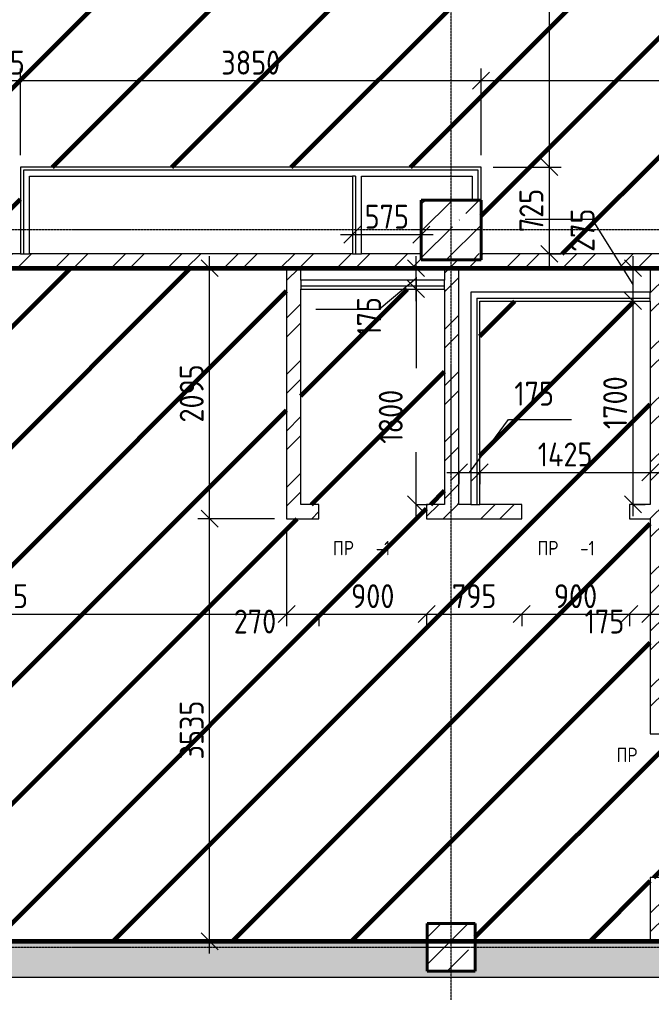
# Model space of a CAD drawing. Header units: millimetres. Extents: x -56773 to 323062, y -262288 to 76460.
# Drawn here: x 18192 to 23475, y -7372 to 765 of the extents above; entities that cross this region are included whole.
import ezdxf

# ---------------------------------------------------------------- set-up
doc = ezdxf.new("R2010")
doc.units = ezdxf.units.MM
doc.linetypes.add('ADSK_Линия сетки', pattern=[25, 20, -2.5, 0, -2.5])
for name, color, linetype, lineweight in [('1.1) Шлифовка потолка', 5, 'Continuous', 60), ('Марки', 7, 'Continuous', 20), ('Несущие колонны', 7, 'Continuous', 18), ('Оси', 7, 'Continuous', 9), ('Размеры', 7, 'Continuous', 9), ('Стены внутренние', 7, 'Continuous', 18), ('Стены штриховка', 7, 'Continuous', 9)]:
    doc.layers.add(name, color=color, linetype=linetype, lineweight=lineweight)
doc.styles.add('GOST Common_3', font='', dxfattribs={"width": 0.9, "height": 200})
doc.styles.add('GOST Common_9', font='', dxfattribs={"width": 0.9, "height": 120})
doc.styles.get('GOST Common_3').set_extended_font_data('GOST Common')
doc.styles.get('GOST Common_9').set_extended_font_data('GOST Common')
doc.dimstyles.new('ADSK_Основной_2_0', dxfattribs={"dimscale": 304.8, "dimtxt": 201.142999, "dimasz": 0.463911, "dimexe": 0.328084, "dimexo": 0.328084, "dimgap": 0.164042, "dimtad": 1, "dimdec": 3, "dimrnd": 0.001, "dimdsep": 46, "dimtxsty": 'GOST Common_3', "dimblk1": 'OBLIQUE', "dimblk2": 'OBLIQUE', "dimsah": 1, "dimcen": 0.09, "dimdle": 0.328084, "dimazin": 2, "dimtfac": 1, "dimtdec": 4, "dimtix": 1, "dimtmove": 0, "dimatfit": 3, "dimfxl": 1, "dimtvp": 1, "dimtolj": 1, "dimtzin": 0, "dimlwd": 20, "dimlwe": 20, "dimarcsym": 2})
doc.dimstyles.new('ADSK_Основной_2_0_1', dxfattribs={"dimscale": 304.8, "dimtxt": 201.142999, "dimasz": 0.463911, "dimexe": 0.328084, "dimexo": 0.328084, "dimgap": 0.164042, "dimtad": 1, "dimdec": 3, "dimrnd": 0.001, "dimdsep": 46, "dimtxsty": 'GOST Common_3', "dimblk1": 'OBLIQUE', "dimblk2": 'OBLIQUE', "dimsah": 1, "dimcen": 0.09, "dimdle": 0.328084, "dimazin": 2, "dimtfac": 1, "dimtdec": 4, "dimtix": 1, "dimtmove": 1, "dimatfit": 3, "dimfxl": 1, "dimtvp": 1, "dimtolj": 1, "dimtzin": 0, "dimlwd": 20, "dimlwe": 20, "dimarcsym": 2})
doc.dimstyles.new('ADSK_Основной_2_0_2', dxfattribs={"dimscale": 304.8, "dimtxt": 201.142999, "dimasz": 0.463911, "dimexe": 0.328084, "dimexo": 0.328084, "dimgap": 0.164042, "dimtad": 1, "dimdec": 3, "dimrnd": 0.001, "dimdsep": 46, "dimtxsty": 'GOST Common_3', "dimblk1": 'OBLIQUE', "dimblk2": 'OBLIQUE', "dimsah": 1, "dimcen": 0.09, "dimdle": 0.328084, "dimazin": 2, "dimtfac": 1, "dimtdec": 4, "dimtix": 1, "dimtmove": 0, "dimatfit": 3, "dimfxl": 1, "dimtvp": 1, "dimtolj": 1, "dimtzin": 0, "dimlwd": 20, "dimlwe": 20, "dimarcsym": 2})
pattern_1 = [(45, (0, 0), (-224.5064, 224.5064), []), (45, (224.5, 0), (-224.5064, 224.5064), [396.875, -79.375, 3.353, -76.022])]
pattern_2 = [(45, (0, 0), (-235.7317, 235.7317), []), (45, (157.15, 0), (-235.7317, 235.7317), [])]

# ---------------------------------------------------------------- blocks, each defined once
blk = doc.blocks.new('ADSK_КолоннаЖБ_Прямоугольная - 400x400 мм-1809659-Кладочный план подвала')
at = {"layer": 'Несущие колонны', "lineweight": 40}
for p, q in [((-200, 200), (200, 200)), ((-200, -200), (-200, 200)), ((200, 200), (200, -200)), ((200, -200), (-200, -200))]:
    blk.add_line(p, q, dxfattribs=at)
blk = doc.blocks.new('ADSK_КолоннаЖБ_Прямоугольная - 500x500 мм-V10-Кладочный план подвала')
at = {"layer": 'Несущие колонны', "lineweight": 9}
h = blk.add_hatch(dxfattribs=at)
h.set_pattern_fill('FP_16', color=256, style=0, pattern_type=2)
h.set_pattern_definition([(315, (995.03, 21800), (224.5064, 224.5064), []), (315, (995.03, 21575.5), (224.5064, 224.5064), [396.875, -79.375, 3.353, -76.022])])
h.paths.add_polyline_path([(-250, -250), (250, -250), (250, 250), (-250, 250)])
at = {"layer": 'Несущие колонны', "lineweight": 40}
for p, q in [((-250, -250), (-250, 250)), ((-250, 250), (250, 250)), ((250, 250), (-250, 250)), ((-250, 250), (-250, -250)), ((250, 250), (250, -250)), ((250, -250), (250, 250)), ((250, -250), (-250, -250)), ((-250, -250), (250, -250))]:
    blk.add_line(p, q, dxfattribs=at)
blk = doc.blocks.new('_Oblique')
at = {"color": 0, "linetype": 'ByBlock', "lineweight": -2}
blk.add_line((-0.5, -0.5), (0.5, 0.5), dxfattribs=at)
blk = doc.blocks.new('DIMBLOCK275-Кладочный план подвала')
at = {"layer": 'Defpoints', "color": 0, "transparency": 16777216}
for p in [(18200, 253.7), (17905, 5), (18200, -470)]:
    blk.add_point(p, dxfattribs=at)
at = {"layer": 'Размеры', "color": 0, "lineweight": 20, "transparency": 16777216}
for p, q in [((17905, 105), (17905, 353.7)), ((18200, -370), (18200, 353.7)), ((17905, 253.7), (17763.6, 253.7)), ((17905, 253.7), (18200, 253.7)), ((18200, 253.7), (18341.4, 253.7))]:
    blk.add_line(p, q, dxfattribs=at)
at = {"layer": 'Размеры', "color": 0, "lineweight": 20, "transparency": 16777216, "xscale": 141.4, "yscale": 141.4, "zscale": 141.4}
blk.add_blockref('_Oblique', (17905, 253.7), dxfattribs=at)
at = {"layer": 'Размеры', "color": 0, "lineweight": 20, "transparency": 16777216, "xscale": 141.4, "yscale": 141.4, "zscale": 141.4, "rotation": 180}
blk.add_blockref('_Oblique', (18200, 253.7), dxfattribs=at)
at = {"layer": 'Размеры', "color": 0, "lineweight": 9, "transparency": 16777216, "insert": (18052.5, 403.7), "char_height": 200, "width": 454.106, "attachment_point": 5, "style": 'GOST Common_3'}
blk.add_mtext('\\A1;295', dxfattribs=at)
blk = doc.blocks.new('DIMBLOCK276-Кладочный план подвала')
at = {"layer": 'Defpoints', "color": 0, "transparency": 16777216}
for p in [(22050, 253.7), (18200, -470), (22050, -470)]:
    blk.add_point(p, dxfattribs=at)
at = {"layer": 'Размеры', "color": 0, "lineweight": 20, "transparency": 16777216}
for p, q in [((18200, -370), (18200, 353.7)), ((22050, -370), (22050, 353.7)), ((18100, 253.7), (22150, 253.7))]:
    blk.add_line(p, q, dxfattribs=at)
at = {"layer": 'Размеры', "color": 0, "lineweight": 20, "transparency": 16777216, "xscale": 141.4, "yscale": 141.4, "zscale": 141.4, "rotation": 180}
blk.add_blockref('_Oblique', (18200, 253.7), dxfattribs=at)
at = {"layer": 'Размеры', "color": 0, "lineweight": 20, "transparency": 16777216, "xscale": 141.4, "yscale": 141.4, "zscale": 141.4}
blk.add_blockref('_Oblique', (22050, 253.7), dxfattribs=at)
at = {"layer": 'Размеры', "color": 0, "lineweight": 9, "transparency": 16777216, "insert": (20125, 403.7), "char_height": 200, "width": 605.475, "attachment_point": 5, "style": 'GOST Common_3'}
blk.add_mtext('\\A1;3850', dxfattribs=at)
blk = doc.blocks.new('DIMBLOCK277-Кладочный план подвала')
at = {"layer": 'Defpoints', "color": 0, "transparency": 16777216}
for p in [(26055, 253.7), (26055, 5), (22050, -470)]:
    blk.add_point(p, dxfattribs=at)
at = {"layer": 'Размеры', "color": 0, "lineweight": 20, "transparency": 16777216}
for p, q in [((22050, -370), (22050, 353.7)), ((26055, 105), (26055, 353.7)), ((21950, 253.7), (26155, 253.7))]:
    blk.add_line(p, q, dxfattribs=at)
at = {"layer": 'Размеры', "color": 0, "lineweight": 20, "transparency": 16777216, "xscale": 141.4, "yscale": 141.4, "zscale": 141.4, "rotation": 180}
blk.add_blockref('_Oblique', (22050, 253.7), dxfattribs=at)
at = {"layer": 'Размеры', "color": 0, "lineweight": 20, "transparency": 16777216, "xscale": 141.4, "yscale": 141.4, "zscale": 141.4}
blk.add_blockref('_Oblique', (26055, 253.7), dxfattribs=at)
at = {"layer": 'Размеры', "color": 0, "lineweight": 9, "transparency": 16777216, "insert": (24052.5, 403.7), "char_height": 200, "width": 625.93, "attachment_point": 5, "style": 'GOST Common_3'}
blk.add_mtext('\\A1;4005', dxfattribs=at)
blk = doc.blocks.new('DIMBLOCK362-Кладочный план подвала')
at = {"layer": 'Defpoints', "color": 0, "transparency": 16777216}
for p in [(20425, -3410), (15600, -4107.9), (20425, -4207.8)]:
    blk.add_point(p, dxfattribs=at)
at = {"layer": 'Размеры', "color": 0, "lineweight": 20, "transparency": 16777216}
for p, q in [((20425, -3510), (20425, -4307.8)), ((15500, -4207.8), (20525, -4207.8)), ((15600, -4207.9), (15600, -4307.8))]:
    blk.add_line(p, q, dxfattribs=at)
at = {"layer": 'Размеры', "color": 0, "lineweight": 20, "transparency": 16777216, "xscale": 141.4, "yscale": 141.4, "zscale": 141.4, "rotation": 180}
blk.add_blockref('_Oblique', (15600, -4207.8), dxfattribs=at)
at = {"layer": 'Размеры', "color": 0, "lineweight": 20, "transparency": 16777216, "xscale": 141.4, "yscale": 141.4, "zscale": 141.4}
blk.add_blockref('_Oblique', (20425, -4207.8), dxfattribs=at)
at = {"layer": 'Размеры', "color": 0, "lineweight": 9, "transparency": 16777216, "insert": (18012.5, -4057.8), "char_height": 200, "width": 625.93, "attachment_point": 5, "style": 'GOST Common_3'}
blk.add_mtext('\\A1;4825', dxfattribs=at)
blk = doc.blocks.new('DIMBLOCK363-Кладочный план подвала')
at = {"layer": 'Defpoints', "color": 0, "transparency": 16777216}
for p in [(20425, -3410), (20695, -4107.9), (20695, -4207.8)]:
    blk.add_point(p, dxfattribs=at)
at = {"layer": 'Размеры', "color": 0, "lineweight": 20, "transparency": 16777216}
for p, q in [((20425, -3510), (20425, -4307.8)), ((20325, -4207.8), (20795, -4207.8)), ((20695, -4207.9), (20695, -4307.8))]:
    blk.add_line(p, q, dxfattribs=at)
at = {"layer": 'Размеры', "color": 0, "lineweight": 20, "transparency": 16777216, "xscale": 141.4, "yscale": 141.4, "zscale": 141.4, "rotation": 180}
blk.add_blockref('_Oblique', (20425, -4207.8), dxfattribs=at)
at = {"layer": 'Размеры', "color": 0, "lineweight": 20, "transparency": 16777216, "xscale": 141.4, "yscale": 141.4, "zscale": 141.4}
blk.add_blockref('_Oblique', (20695, -4207.8), dxfattribs=at)
at = {"layer": 'Размеры', "color": 0, "lineweight": 9, "transparency": 16777216, "insert": (19983, -4170.1), "char_height": 200, "width": 454.106, "attachment_point": 1, "line_spacing_factor": 1.022761, "style": 'GOST Common_3'}
blk.add_mtext('\\A1;270', dxfattribs=at)
blk = doc.blocks.new('DIMBLOCK364-Кладочный план подвала')
at = {"layer": 'Defpoints', "color": 0, "transparency": 16777216}
for p in [(20695, -4107.9), (21595, -4107.9), (21595, -4207.8)]:
    blk.add_point(p, dxfattribs=at)
at = {"layer": 'Размеры', "color": 0, "lineweight": 20, "transparency": 16777216}
for p, q in [((20595, -4207.8), (21695, -4207.8)), ((20695, -4207.9), (20695, -4307.8)), ((21595, -4207.9), (21595, -4307.8))]:
    blk.add_line(p, q, dxfattribs=at)
at = {"layer": 'Размеры', "color": 0, "lineweight": 20, "transparency": 16777216, "xscale": 141.4, "yscale": 141.4, "zscale": 141.4, "rotation": 180}
blk.add_blockref('_Oblique', (20695, -4207.8), dxfattribs=at)
at = {"layer": 'Размеры', "color": 0, "lineweight": 20, "transparency": 16777216, "xscale": 141.4, "yscale": 141.4, "zscale": 141.4}
blk.add_blockref('_Oblique', (21595, -4207.8), dxfattribs=at)
at = {"layer": 'Размеры', "color": 0, "lineweight": 9, "transparency": 16777216, "insert": (21145, -4057.8), "char_height": 200, "width": 454.106, "attachment_point": 5, "style": 'GOST Common_3'}
blk.add_mtext('\\A1;900', dxfattribs=at)
blk = doc.blocks.new('DIMBLOCK365-Кладочный план подвала')
at = {"layer": 'Defpoints', "color": 0, "transparency": 16777216}
for p in [(21595, -4107.9), (22390, -4107.9), (22390, -4207.8)]:
    blk.add_point(p, dxfattribs=at)
at = {"layer": 'Размеры', "color": 0, "lineweight": 20, "transparency": 16777216}
for p, q in [((21495, -4207.8), (22490, -4207.8)), ((21595, -4207.9), (21595, -4307.8)), ((22390, -4207.9), (22390, -4307.8))]:
    blk.add_line(p, q, dxfattribs=at)
at = {"layer": 'Размеры', "color": 0, "lineweight": 20, "transparency": 16777216, "xscale": 141.4, "yscale": 141.4, "zscale": 141.4, "rotation": 180}
blk.add_blockref('_Oblique', (21595, -4207.8), dxfattribs=at)
at = {"layer": 'Размеры', "color": 0, "lineweight": 20, "transparency": 16777216, "xscale": 141.4, "yscale": 141.4, "zscale": 141.4}
blk.add_blockref('_Oblique', (22390, -4207.8), dxfattribs=at)
at = {"layer": 'Размеры', "color": 0, "lineweight": 9, "transparency": 16777216, "insert": (21992.5, -4057.8), "char_height": 200, "width": 454.106, "attachment_point": 5, "style": 'GOST Common_3'}
blk.add_mtext('\\A1;795', dxfattribs=at)
blk = doc.blocks.new('DIMBLOCK366-Кладочный план подвала')
at = {"layer": 'Defpoints', "color": 0, "transparency": 16777216}
for p in [(22390, -4107.9), (23290, -4107.9), (23290, -4207.8)]:
    blk.add_point(p, dxfattribs=at)
at = {"layer": 'Размеры', "color": 0, "lineweight": 20, "transparency": 16777216}
for p, q in [((22290, -4207.8), (23390, -4207.8)), ((22390, -4207.9), (22390, -4307.8)), ((23290, -4207.9), (23290, -4307.8))]:
    blk.add_line(p, q, dxfattribs=at)
at = {"layer": 'Размеры', "color": 0, "lineweight": 20, "transparency": 16777216, "xscale": 141.4, "yscale": 141.4, "zscale": 141.4, "rotation": 180}
blk.add_blockref('_Oblique', (22390, -4207.8), dxfattribs=at)
at = {"layer": 'Размеры', "color": 0, "lineweight": 20, "transparency": 16777216, "xscale": 141.4, "yscale": 141.4, "zscale": 141.4}
blk.add_blockref('_Oblique', (23290, -4207.8), dxfattribs=at)
at = {"layer": 'Размеры', "color": 0, "lineweight": 9, "transparency": 16777216, "insert": (22840, -4057.8), "char_height": 200, "width": 454.106, "attachment_point": 5, "style": 'GOST Common_3'}
blk.add_mtext('\\A1;900', dxfattribs=at)
blk = doc.blocks.new('DIMBLOCK367-Кладочный план подвала')
at = {"layer": 'Defpoints', "color": 0, "transparency": 16777216}
for p in [(23290, -4107.9), (23465, -4107.9), (23465, -4207.8)]:
    blk.add_point(p, dxfattribs=at)
at = {"layer": 'Размеры', "color": 0, "lineweight": 20, "transparency": 16777216}
for p, q in [((23190, -4207.8), (23565, -4207.8)), ((23290, -4207.9), (23290, -4307.8)), ((23465, -4207.9), (23465, -4307.8))]:
    blk.add_line(p, q, dxfattribs=at)
at = {"layer": 'Размеры', "color": 0, "lineweight": 20, "transparency": 16777216, "xscale": 141.4, "yscale": 141.4, "zscale": 141.4, "rotation": 180}
blk.add_blockref('_Oblique', (23290, -4207.8), dxfattribs=at)
at = {"layer": 'Размеры', "color": 0, "lineweight": 20, "transparency": 16777216, "xscale": 141.4, "yscale": 141.4, "zscale": 141.4}
blk.add_blockref('_Oblique', (23465, -4207.8), dxfattribs=at)
at = {"layer": 'Размеры', "color": 0, "lineweight": 9, "transparency": 16777216, "insert": (22916.3, -4170.1), "char_height": 200, "width": 409.104, "attachment_point": 1, "line_spacing_factor": 1.022761, "style": 'GOST Common_3'}
blk.add_mtext('\\A1;175', dxfattribs=at)
blk = doc.blocks.new('DIMBLOCK368-Кладочный план подвала')
at = {"layer": 'Defpoints', "color": 0, "transparency": 16777216}
for p in [(21406.7, -1490), (21506.7, -1490), (21406.7, -3290)]:
    blk.add_point(p, dxfattribs=at)
at = {"layer": 'Размеры', "color": 0, "lineweight": 20, "transparency": 16777216}
for p, q in [((21506.7, -1390), (21506.7, -2152.6)), ((21506.7, -1490), (21606.7, -1490)), ((21506.7, -3390), (21506.7, -2852.6)), ((21506.7, -3290), (21606.7, -3290))]:
    blk.add_line(p, q, dxfattribs=at)
at = {"layer": 'Размеры', "color": 0, "lineweight": 20, "transparency": 16777216, "xscale": 141.4, "yscale": 141.4, "zscale": 141.4}
for p, rotation in [((21506.7, -1490), 90), ((21506.7, -3290), 270)]:
    blk.add_blockref('_Oblique', p, dxfattribs=dict(at, rotation=rotation))
at = {"layer": 'Размеры', "color": 0, "lineweight": 9, "transparency": 16777216, "insert": (21195.3, -2782.8), "char_height": 200, "width": 560.473, "attachment_point": 1, "rotation": 90, "line_spacing_factor": 1.022761, "style": 'GOST Common_3'}
blk.add_mtext('\\A1;1800', dxfattribs=at)
blk = doc.blocks.new('DIMBLOCK369-Кладочный план подвала')
at = {"layer": 'Defpoints', "color": 0, "transparency": 16777216}
for p in [(21406.7, -1315), (21506.7, -1315), (21406.7, -1490)]:
    blk.add_point(p, dxfattribs=at)
at = {"layer": 'Размеры', "color": 0, "lineweight": 20, "transparency": 16777216}
for p, q in [((21506.7, -1590), (21506.7, -1215)), ((21506.7, -1315), (21606.7, -1315)), ((21506.7, -1402.5), (21197.5, -1661.7)), ((21506.7, -1490), (21606.7, -1490)), ((21197.5, -1661.7), (20668.9, -1661.7))]:
    blk.add_line(p, q, dxfattribs=at)
at = {"layer": 'Размеры', "color": 0, "lineweight": 20, "transparency": 16777216, "xscale": 141.4, "yscale": 141.4, "zscale": 141.4}
for p, rotation in [((21506.7, -1315), 90), ((21506.7, -1490), 270)]:
    blk.add_blockref('_Oblique', p, dxfattribs=dict(at, rotation=rotation))
at = {"layer": 'Размеры', "color": 0, "lineweight": 9, "transparency": 16777216, "insert": (21014.2, -1887.5), "char_height": 200, "width": 409.104, "attachment_point": 1, "rotation": 90, "line_spacing_factor": 1.022761, "style": 'GOST Common_3'}
blk.add_mtext('\\A1;175', dxfattribs=at)
blk = doc.blocks.new('DIMBLOCK370-Кладочный план подвала')
at = {"layer": 'Defpoints', "color": 0, "transparency": 16777216}
for p in [(23220.9, -1590), (23320.9, -1590), (23220.9, -3290)]:
    blk.add_point(p, dxfattribs=at)
at = {"layer": 'Размеры', "color": 0, "lineweight": 20, "transparency": 16777216}
for p, q in [((23320.9, -3390), (23320.9, -1490)), ((23320.9, -1590), (23420.9, -1590)), ((23320.9, -3290), (23420.9, -3290))]:
    blk.add_line(p, q, dxfattribs=at)
at = {"layer": 'Размеры', "color": 0, "lineweight": 20, "transparency": 16777216, "xscale": 141.4, "yscale": 141.4, "zscale": 141.4}
for p, rotation in [((23320.9, -1590), 90), ((23320.9, -3290), 270)]:
    blk.add_blockref('_Oblique', p, dxfattribs=dict(at, rotation=rotation))
at = {"layer": 'Размеры', "color": 0, "lineweight": 9, "transparency": 16777216, "insert": (23170.9, -2440), "char_height": 200, "width": 560.473, "attachment_point": 5, "rotation": 90, "style": 'GOST Common_3'}
blk.add_mtext('\\A1;1700', dxfattribs=at)
blk = doc.blocks.new('DIMBLOCK371-Кладочный план подвала')
at = {"layer": 'Defpoints', "color": 0, "transparency": 16777216}
for p in [(23220.9, -1315), (23320.9, -1315), (23220.9, -1590)]:
    blk.add_point(p, dxfattribs=at)
at = {"layer": 'Размеры', "color": 0, "lineweight": 20, "transparency": 16777216}
for p, q in [((22981.9, -908.5), (22419, -908.5)), ((23320.9, -1452.5), (22981.9, -908.5)), ((23320.9, -1690), (23320.9, -1215)), ((23320.9, -1315), (23420.9, -1315)), ((23320.9, -1590), (23420.9, -1590))]:
    blk.add_line(p, q, dxfattribs=at)
at = {"layer": 'Размеры', "color": 0, "lineweight": 20, "transparency": 16777216, "xscale": 141.4, "yscale": 141.4, "zscale": 141.4}
for p, rotation in [((23320.9, -1315), 90), ((23320.9, -1590), 270)]:
    blk.add_blockref('_Oblique', p, dxfattribs=dict(at, rotation=rotation))
at = {"layer": 'Размеры', "color": 0, "lineweight": 9, "transparency": 16777216, "insert": (22798.6, -1179.2), "char_height": 200, "width": 454.106, "attachment_point": 1, "rotation": 90, "line_spacing_factor": 1.022761, "style": 'GOST Common_3'}
blk.add_mtext('\\A1;275', dxfattribs=at)
blk = doc.blocks.new('DIMBLOCK372-Кладочный план подвала')
at = {"layer": 'Defpoints', "color": 0, "transparency": 16777216}
for p in [(21865, -2922.6), (22040, -2922.6), (22040, -3022.6)]:
    blk.add_point(p, dxfattribs=at)
at = {"layer": 'Размеры', "color": 0, "lineweight": 20, "transparency": 16777216}
for p, q in [((21952.5, -3022.6), (22278.5, -2581.3)), ((22278.5, -2581.3), (22807.1, -2581.3)), ((21765, -3022.6), (22140, -3022.6)), ((21865, -3022.6), (21865, -3122.6)), ((22040, -3022.6), (22040, -3122.6))]:
    blk.add_line(p, q, dxfattribs=at)
at = {"layer": 'Размеры', "color": 0, "lineweight": 20, "transparency": 16777216, "xscale": 141.4, "yscale": 141.4, "zscale": 141.4, "rotation": 180}
blk.add_blockref('_Oblique', (21865, -3022.6), dxfattribs=at)
at = {"layer": 'Размеры', "color": 0, "lineweight": 20, "transparency": 16777216, "xscale": 141.4, "yscale": 141.4, "zscale": 141.4}
blk.add_blockref('_Oblique', (22040, -3022.6), dxfattribs=at)
at = {"layer": 'Размеры', "color": 0, "lineweight": 9, "transparency": 16777216, "insert": (22328.5, -2264.7), "char_height": 200, "width": 409.104, "attachment_point": 1, "line_spacing_factor": 1.022761, "style": 'GOST Common_3'}
blk.add_mtext('\\A1;175', dxfattribs=at)
blk = doc.blocks.new('DIMBLOCK373-Кладочный план подвала')
at = {"layer": 'Defpoints', "color": 0, "transparency": 16777216}
for p in [(22040, -2922.6), (23465, -2922.6), (23465, -3022.6)]:
    blk.add_point(p, dxfattribs=at)
at = {"layer": 'Размеры', "color": 0, "lineweight": 20, "transparency": 16777216}
for p, q in [((21940, -3022.6), (23565, -3022.6)), ((22040, -3022.6), (22040, -3122.6)), ((23465, -3022.6), (23465, -3122.6))]:
    blk.add_line(p, q, dxfattribs=at)
at = {"layer": 'Размеры', "color": 0, "lineweight": 20, "transparency": 16777216, "xscale": 141.4, "yscale": 141.4, "zscale": 141.4, "rotation": 180}
blk.add_blockref('_Oblique', (22040, -3022.6), dxfattribs=at)
at = {"layer": 'Размеры', "color": 0, "lineweight": 20, "transparency": 16777216, "xscale": 141.4, "yscale": 141.4, "zscale": 141.4}
blk.add_blockref('_Oblique', (23465, -3022.6), dxfattribs=at)
at = {"layer": 'Размеры', "color": 0, "lineweight": 9, "transparency": 16777216, "insert": (22752.5, -2872.6), "char_height": 200, "width": 580.928, "attachment_point": 5, "style": 'GOST Common_3'}
blk.add_mtext('\\A1;1425', dxfattribs=at)
blk = doc.blocks.new('DIMBLOCK374-Кладочный план подвала')
at = {"layer": 'Defpoints', "color": 0, "transparency": 16777216}
for p in [(19781.5, -3410), (20425, -3410), (19681.5, -6945)]:
    blk.add_point(p, dxfattribs=at)
at = {"layer": 'Размеры', "color": 0, "lineweight": 20, "transparency": 16777216}
for p, q in [((19781.5, -7045), (19781.5, -3310)), ((20325, -3410), (19681.5, -3410)), ((19781.5, -6945), (19881.5, -6945))]:
    blk.add_line(p, q, dxfattribs=at)
at = {"layer": 'Размеры', "color": 0, "lineweight": 20, "transparency": 16777216, "xscale": 141.4, "yscale": 141.4, "zscale": 141.4}
for p, rotation in [((19781.5, -3410), 90), ((19781.5, -6945), 270)]:
    blk.add_blockref('_Oblique', p, dxfattribs=dict(at, rotation=rotation))
at = {"layer": 'Размеры', "color": 0, "lineweight": 9, "transparency": 16777216, "insert": (19631.5, -5177.5), "char_height": 200, "width": 605.475, "attachment_point": 5, "rotation": 90, "style": 'GOST Common_3'}
blk.add_mtext('\\A1;3535', dxfattribs=at)
blk = doc.blocks.new('DIMBLOCK375-Кладочный план подвала')
at = {"layer": 'Defpoints', "color": 0, "transparency": 16777216}
for p in [(19681.5, -1315), (19781.5, -1315), (20425, -3410)]:
    blk.add_point(p, dxfattribs=at)
at = {"layer": 'Размеры', "color": 0, "lineweight": 20, "transparency": 16777216}
for p, q in [((19781.5, -3510), (19781.5, -1215)), ((19781.5, -1315), (19881.5, -1315)), ((20325, -3410), (19681.5, -3410))]:
    blk.add_line(p, q, dxfattribs=at)
at = {"layer": 'Размеры', "color": 0, "lineweight": 20, "transparency": 16777216, "xscale": 141.4, "yscale": 141.4, "zscale": 141.4}
for p, rotation in [((19781.5, -1315), 90), ((19781.5, -3410), 270)]:
    blk.add_blockref('_Oblique', p, dxfattribs=dict(at, rotation=rotation))
at = {"layer": 'Размеры', "color": 0, "lineweight": 9, "transparency": 16777216, "insert": (19631.5, -2362.5), "char_height": 200, "width": 605.475, "attachment_point": 5, "rotation": 90, "style": 'GOST Common_3'}
blk.add_mtext('\\A1;2095', dxfattribs=at)
blk = doc.blocks.new('DIMBLOCK376-Кладочный план подвала')
at = {"layer": 'Defpoints', "color": 0, "transparency": 16777216}
for p in [(20975, -934.7), (21550, -934.7), (21550, -1034.7)]:
    blk.add_point(p, dxfattribs=at)
at = {"layer": 'Размеры', "color": 0, "lineweight": 20, "transparency": 16777216}
for p, q in [((20875, -1034.7), (21650, -1034.7)), ((20975, -1034.7), (20975, -1134.7)), ((21550, -1034.7), (21550, -1134.7))]:
    blk.add_line(p, q, dxfattribs=at)
at = {"layer": 'Размеры', "color": 0, "lineweight": 20, "transparency": 16777216, "xscale": 141.4, "yscale": 141.4, "zscale": 141.4, "rotation": 180}
blk.add_blockref('_Oblique', (20975, -1034.7), dxfattribs=at)
at = {"layer": 'Размеры', "color": 0, "lineweight": 20, "transparency": 16777216, "xscale": 141.4, "yscale": 141.4, "zscale": 141.4}
blk.add_blockref('_Oblique', (21550, -1034.7), dxfattribs=at)
at = {"layer": 'Размеры', "color": 0, "lineweight": 9, "transparency": 16777216, "insert": (21262.5, -884.7), "char_height": 200, "width": 454.106, "attachment_point": 5, "style": 'GOST Common_3'}
blk.add_mtext('\\A1;575', dxfattribs=at)
blk = doc.blocks.new('DIMBLOCK516-Кладочный план подвала')
at = {"layer": 'Defpoints', "color": 0, "transparency": 16777216}
for p in [(22050, -470), (22620.9, -470), (22520.9, -1195)]:
    blk.add_point(p, dxfattribs=at)
at = {"layer": 'Размеры', "color": 0, "lineweight": 20, "transparency": 16777216}
for p, q in [((22620.9, -1295), (22620.9, -370)), ((22150, -470), (22720.9, -470)), ((22620.9, -1195), (22720.9, -1195))]:
    blk.add_line(p, q, dxfattribs=at)
at = {"layer": 'Размеры', "color": 0, "lineweight": 20, "transparency": 16777216, "xscale": 141.4, "yscale": 141.4, "zscale": 141.4}
for p, rotation in [((22620.9, -470), 90), ((22620.9, -1195), 270)]:
    blk.add_blockref('_Oblique', p, dxfattribs=dict(at, rotation=rotation))
at = {"layer": 'Размеры', "color": 0, "lineweight": 9, "transparency": 16777216, "insert": (22470.9, -832.5), "char_height": 200, "width": 454.106, "attachment_point": 5, "rotation": 90, "style": 'GOST Common_3'}
blk.add_mtext('\\A1;725', dxfattribs=at)
blk = doc.blocks.new('DIMBLOCK517-Кладочный план подвала')
at = {"layer": 'Defpoints', "color": 0, "transparency": 16777216}
for p in [(22050, 3155), (22620.9, 3155), (22050, -470)]:
    blk.add_point(p, dxfattribs=at)
at = {"layer": 'Размеры', "color": 0, "lineweight": 20, "transparency": 16777216}
for p, q in [((22620.9, -570), (22620.9, 3255)), ((22150, 3155), (22720.9, 3155)), ((22150, -470), (22720.9, -470))]:
    blk.add_line(p, q, dxfattribs=at)
at = {"layer": 'Размеры', "color": 0, "lineweight": 20, "transparency": 16777216, "xscale": 141.4, "yscale": 141.4, "zscale": 141.4}
for p, rotation in [((22620.9, 3155), 90), ((22620.9, -470), 270)]:
    blk.add_blockref('_Oblique', p, dxfattribs=dict(at, rotation=rotation))
at = {"layer": 'Размеры', "color": 0, "lineweight": 9, "transparency": 16777216, "insert": (22470.9, 1342.5), "char_height": 200, "width": 605.475, "attachment_point": 5, "rotation": 90, "style": 'GOST Common_3'}
blk.add_mtext('\\A1;3625', dxfattribs=at)

msp = doc.modelspace()

# ---------------------------------------------------------------- hatches: boundary and pattern name
at = {"layer": '1.1) Шлифовка потолка', "transparency": 33554687}
h = msp.add_hatch(dxfattribs=at)
h.set_pattern_fill('ANSI31', color=256, scale=222)
h.paths.add_polyline_path([(20425, -1315.031), (15600, -1315.031), (15600, -6795.031), (16000, -6795.031), (16000, -6945.031), (21600, -6945.031), (21600, -6795.031), (22000, -6795.031), (22000, -6945.031), (23465, -6945.031), (23465, -6410.031), (23585, -6410.031), (23585, -6945.031), (27600, -6945.031), (27600, -6795.031), (27880, -6795.031), (27880, -1315.031), (25680, -1315.031), (25680, -1755.031), (25560, -1755.031), (25560, -1315.031), (23860, -1315.031), (23860, -2790.031), (25560, -2790.031), (25560, -2655.031), (25680, -2655.031), (25680, -3235.031), (25560, -3235.031), (25560, -3085.031), (23760, -3085.031), (23760, -4285.031), (25560, -4285.031), (25560, -4135.031), (25680, -4135.031), (25680, -4405.031), (23585, -4405.031), (23585, -5210.031), (23465, -5210.031), (23465, -3410.031), (23290, -3410.031), (23290, -3290.031), (23465, -3290.031), (23465, -1590.031), (22040, -1590.031), (22040, -3290.031), (22390, -3290.031), (22390, -3410.031), (21595, -3410.031), (21595, -3290.031), (21745, -3290.031), (21745, -1490.031), (20545, -1490.031), (20545, -3290.031), (20695, -3290.031), (20695, -3410.031), (20425, -3410.031)])
h.paths.add_polyline_path([(45600, 11004.969), (42200, 11004.969), (42200, 2804.969), (43475, 2804.969), (43475, 2724.969), (44525, 2724.969), (44525, 2804.969), (45600, 2804.969)])
h = msp.add_hatch(dxfattribs=at)
h.set_pattern_fill('ANSI31', color=256, scale=222)
h.paths.add_polyline_path([(42120, 1729.969), (42000, 1729.969), (42000, 2604.969), (42000, 3604.969), (41100, 3604.969), (41100, 3724.969), (40200, 3724.969), (40200, 3604.969), (40050, 3604.969), (40050, 3154.969), (40050, 2879.969), (39275, 2879.969), (39275, 3604.969), (39085, 3604.969), (39085, 3724.969), (37885, 3724.969), (37885, 3604.969), (34400, 3604.969), (34400, 2879.969), (30675, 2879.969), (30675, 3604.969), (30495, 3604.969), (30495, 3724.969), (29295, 3724.969), (29295, 3604.969), (28325, 3604.969), (28325, 3154.969), (28050, 3154.969), (27550, 3154.969), (27550, 3604.969), (25015, 3604.969), (25015, 3724.969), (23815, 3724.969), (23815, 3604.969), (22050, 3604.969), (22050, 3154.969), (21550, 3154.969), (21275, 3154.969), (21275, 3604.969), (21040, 3604.969), (21040, 3724.969), (19990, 3724.969), (19990, 3604.969), (18420, 3604.969), (18420, 3724.969), (17370, 3724.969), (17370, 3604.969), (16325, 3604.969), (16325, 3154.969), (16050, 3154.969), (15550, 3154.969), (15550, 3604.969), (15050, 3604.969), (15050, 3154.969), (14550, 3154.969), (14550, 3604.969), (14460, 3604.969), (14460, 3724.969), (13410, 3724.969), (13410, 3604.969), (13375, 3604.969), (13375, 2929.969), (12600, 2929.969), (12600, 2604.969), (12150, 2604.969), (10600, 2604.969), (8800, 2604.969), (6005, 2604.969), (6005, 2829.969), (4205, 2829.969), (1410, 2829.969), (1410, 2064.969), (1410, 14.969), (1410, -425.031), (3100, -425.031), (3100, -545.031), (3000, -545.031), (3000, -745.031), (3050, -745.031), (3050, -1245.031), (3050, -1315.031), (4250, -1315.031), (4250, -545.031), (4150, -545.031), (4150, -425.031), (4520, -425.031), (4520, -545.031), (4370, -545.031), (4370, -1315.031), (6200, -1315.031), (6200, -545.031), (5570, -545.031), (5570, -425.031), (6975, -425.031), (6975, -545.031), (6775, -545.031), (6775, -820.031), (6400, -820.031), (6400, -1315.031), (8600, -1315.031), (8600, -1245.031), (8550, -1245.031), (8550, -745.031), (8600, -745.031), (8600, -545.031), (8025, -545.031), (8025, -425.031), (11245, -425.031), (11245, -1195.031), (12480, -1195.031), (12480, -1315.031), (14030, -1315.031), (14030, -1195.031), (14550, -1195.031), (14550, -745.031), (15050, -745.031), (15050, -1195.031), (15550, -1195.031), (15550, -745.031), (16050, -745.031), (16325, -745.031), (16325, -1195.031), (16705, -1195.031), (16705, -1315.031), (17905, -1315.031), (17905, -1195.031), (18200, -1195.031), (18200, -470.031), (22050, -470.031), (22050, -745.031), (22050, -1195.031), (26055, -1195.031), (26055, -1315.031), (27255, -1315.031), (27255, -1195.031), (27550, -1195.031), (27550, -745.031), (27550, -470.031), (30645, -470.031), (30645, -1195.031), (31830, -1195.031), (31830, -1315.031), (32880, -1315.031), (32880, -1195.031), (33275, -1195.031), (33275, -745.031), (33550, -745.031), (34050, -745.031), (34050, -1195.031), (36675, -1195.031), (36675, -1315.031), (37725, -1315.031), (37725, -1195.031), (39275, -1195.031), (39275, -745.031), (39550, -745.031), (40050, -745.031), (40050, -1195.031), (40255, -1195.031), (40255, -1315.031), (41455, -1315.031), (41455, -1195.031), (42000, -1195.031), (42000, -320.031), (42120, -320.031)])
at = {"layer": 'Несущие колонны', "lineweight": 9}
h = msp.add_hatch(dxfattribs=at)
h.set_pattern_fill('FP_3', color=256, style=0, pattern_type=2)
h.set_pattern_definition(pattern_1)
h.paths.add_polyline_path([(22000, -7195.031), (22000, -6795.031), (21600, -6795.031), (21600, -7195.031)])
at = {"layer": 'Стены внутренние', "lineweight": 9}
h = msp.add_hatch(dxfattribs=at)
h.set_pattern_fill('FP_2', color=256, style=0, pattern_type=2)
h.set_pattern_definition(pattern_2)
h.paths.add_polyline_path([(27880, -1315.031), (27880, -1245.031), (27550, -1245.031), (27550, -1195.031), (27255, -1195.031), (27255, -1315.031), (27550, -1315.031)])
h.paths.add_polyline_path([(26055, -1315.031), (26055, -1195.031), (22050, -1195.031), (22050, -1245.031), (21550, -1245.031), (21550, -1195.031), (17905, -1195.031), (17905, -1315.031), (25680, -1315.031)])
h.paths.add_polyline_path([(16705, -1315.031), (16705, -1195.031), (16050, -1195.031), (16050, -1245.031), (15550, -1245.031), (15550, -1195.031), (15050, -1195.031), (15050, -1245.031), (14550, -1245.031), (14550, -1195.031), (14030, -1195.031), (14030, -1315.031), (15600, -1315.031)])
h.paths.add_polyline_path([(12480, -1315.031), (12480, -1195.031), (9050, -1195.031), (9050, -1245.031), (8800, -1245.031), (8800, -1315.031), (9298.7103, -1315.031)])
h = msp.add_hatch(dxfattribs=at)
h.set_pattern_fill('FP_2', color=256, style=0, pattern_type=2)
h.set_pattern_definition(pattern_2)
h.paths.add_polyline_path([(20425, -3410.031), (20545, -3410.031), (20545, -1315.031), (20425, -1315.031), (20425, -1348.6099)])
h = msp.add_hatch(dxfattribs=at)
h.set_pattern_fill('FP_2', color=256, style=0, pattern_type=2)
h.set_pattern_definition(pattern_2)
h.paths.add_polyline_path([(21865, -3290.031), (21865, -1315.031), (21745, -1315.031), (21745, -3290.031)])
h = msp.add_hatch(dxfattribs=at)
h.set_pattern_fill('FP_2', color=256, style=0, pattern_type=2)
h.set_pattern_definition(pattern_2)
h.paths.add_polyline_path([(23585, -6945.031), (23585, -6410.031), (23465, -6410.031), (23465, -6945.031)])
h.paths.add_polyline_path([(23465, -5210.031), (23585, -5210.031), (23585, -1315.031), (23465, -1315.031), (23465, -3729.2173)])
h = msp.add_hatch(dxfattribs=at)
h.set_pattern_fill('FP_2', color=256, style=0, pattern_type=2)
h.set_pattern_definition(pattern_2)
h.paths.add_polyline_path([(23465, -3410.031), (23465, -3290.031), (23290, -3290.031), (23290, -3410.031)])
h.paths.add_polyline_path([(21595, -3410.031), (22390, -3410.031), (22390, -3290.031), (21595, -3290.031)])
h.paths.add_polyline_path([(20695, -3410.031), (20695, -3290.031), (20545, -3290.031), (20545, -3410.031)])
h = msp.add_hatch(dxfattribs=at)
h.set_pattern_fill('FP_3', color=256, style=0, pattern_type=2)
h.set_pattern_definition(pattern_1)
h.paths.add_polyline_path([(61550, -7245.031), (61550, -6945.031), (49800, -6945.031), (49800, -7195.031), (49400, -7195.031), (49400, -6945.031), (34000, -6945.031), (34000, -7195.031), (33600, -7195.031), (33600, -6945.031), (28000, -6945.031), (28000, -7195.031), (27600, -7195.031), (27600, -6945.031), (22000, -6945.031), (22000, -7195.031), (21600, -7195.031), (21600, -6945.031), (9000, -6945.031), (9000, -7195.031), (8600, -7195.031), (8600, -6945.031), (3000, -6945.031), (3000, -7195.031), (2600, -7195.031), (2600, -6945.031), (-13400, -6945.031), (-13400, -7195.031), (-13800, -7195.031), (-13800, -6945.031), (-19400, -6945.031), (-19400, -7195.031), (-19550, -7195.031), (-19550, -7245.031), (52785.5782, -7245.031)])

# ---------------------------------------------------------------- linework, layer by layer
at = {"layer": '1.1) Шлифовка потолка'}
msp.add_lwpolyline([(61550, -6945.031), (-19550, -6945.031), (-19550, -1315.031), (61550, -1315.031)], close=True, dxfattribs=at)
at = {"layer": 'Несущие колонны', "lineweight": 9}
for p, q in [((22000, -6795.031), (21600, -6795.031)), ((21600, -6795.031), (21600, -6945.031)), ((22000, -6945.031), (22000, -6795.031))]:
    msp.add_line(p, q, dxfattribs=at)
at = {"layer": 'Оси', "linetype": 'ADSK_Линия сетки', "lineweight": 5}
for p, q in [((21800, -10973.8823), (21800, 10027.4451)), ((62221.372, -995.031), (-25240.0967, -995.031)), ((62221.372, -6995.031), (-25240.0967, -6995.031))]:
    msp.add_line(p, q, dxfattribs=at)
at = {"layer": 'Стены внутренние', "lineweight": 5}
for p, q in [((18200, -470.031), (18200, -1195.031)), ((22050, -470.031), (18200, -470.031)), ((22050, -745.031), (22050, -470.031)), ((18275, -1195.031), (18275, -545.031)), ((18275, -545.031), (20975, -545.031)), ((20975, -545.031), (20975, -1195.031)), ((21050, -545.031), (21975, -545.031)), ((21050, -1195.031), (21050, -545.031)), ((21975, -545.031), (21975, -745.031)), ((18200, -1195.031), (17905, -1195.031)), ((20975, -1195.031), (18275, -1195.031)), ((21550, -1195.031), (21050, -1195.031)), ((26055, -1195.031), (22050, -1195.031)), ((17905, -1315.031), (20425, -1315.031)), ((20425, -1315.031), (20425, -3410.031)), ((20545, -1315.031), (21745, -1315.031)), ((20545, -1415.031), (20545, -1315.031)), ((21745, -1315.031), (21745, -1415.031)), ((21865, -1315.031), (23465, -1315.031)), ((21865, -3290.031), (21865, -1315.031)), ((23465, -1315.031), (23465, -1515.031)), ((21745, -1415.031), (20545, -1415.031)), ((20545, -3290.031), (20545, -1490.031)), ((20545, -1490.031), (21745, -1490.031)), ((21745, -1490.031), (21745, -3290.031)), ((23465, -1515.031), (21965, -1515.031)), ((21965, -1515.031), (21965, -3290.031)), ((22040, -1590.031), (23465, -1590.031)), ((22040, -3290.031), (22040, -1590.031)), ((23465, -1590.031), (23465, -3290.031)), ((20695, -3290.031), (20545, -3290.031)), ((20695, -3410.031), (20695, -3290.031)), ((21745, -3290.031), (21595, -3290.031)), ((21595, -3290.031), (21595, -3410.031)), ((21965, -3290.031), (21865, -3290.031)), ((22390, -3290.031), (22040, -3290.031)), ((22390, -3410.031), (22390, -3290.031)), ((23465, -3290.031), (23290, -3290.031)), ((23290, -3290.031), (23290, -3410.031)), ((20425, -3410.031), (20695, -3410.031)), ((21595, -3410.031), (22390, -3410.031)), ((23290, -3410.031), (23465, -3410.031)), ((23465, -3410.031), (23465, -5210.031)), ((23465, -5210.031), (23585, -5210.031)), ((23585, -6410.031), (23465, -6410.031)), ((23465, -6410.031), (23465, -6945.031)), ((21600, -6945.031), (15600, -6945.031)), ((23465, -6945.031), (22000, -6945.031)), ((-19850, -7245.031), (61850, -7245.031))]:
    msp.add_line(p, q, dxfattribs=at)
at = {"layer": 'Стены штриховка', "lineweight": 9}
for p, q in [((18225, -495.031), (18225, -1195.031)), ((22025, -495.031), (18225, -495.031)), ((21000, -545.031), (20975, -545.031)), ((21000, -545.031), (21000, -1195.031)), ((22025, -745.031), (22025, -495.031)), ((18200, -1195.031), (18275, -1195.031)), ((20975, -1195.031), (21050, -1195.031)), ((20545, -1415.031), (20545, -1490.031)), ((21745, -1490.031), (21745, -1415.031)), ((21745, -1465.031), (20545, -1465.031)), ((23465, -1590.031), (23465, -1515.031)), ((22015, -1565.031), (23465, -1565.031)), ((22015, -1565.031), (22015, -3290.031)), ((21965, -3290.031), (22040, -3290.031)), ((23465, -6945.031), (23585, -6945.031))]:
    msp.add_line(p, q, dxfattribs=at)

# ---------------------------------------------------------------- block references
at = {"layer": 'Несущие колонны', "rotation": 89.9999999999999}
msp.add_blockref('ADSK_КолоннаЖБ_Прямоугольная - 500x500 мм-V10-Кладочный план подвала', (21800, -995.031), dxfattribs=at)
at = {"layer": 'Несущие колонны', "lineweight": 40, "rotation": 89.9999999999999}
msp.add_blockref('ADSK_КолоннаЖБ_Прямоугольная - 400x400 мм-1809659-Кладочный план подвала', (21800, -6995.031), dxfattribs=at)

# ---------------------------------------------------------------- texts
at = {"layer": 'Марки', "lineweight": 9, "char_height": 120, "attachment_point": 1, "style": 'GOST Common_9'}
for s, insert, width in [('ПР', (20812.1912, -3596.0441), 432.91125), ('-1', (21169.3787, -3596.0441), 331.898625), ('ПР', (22521.4, -3596.0441), 432.91125), ('-1', (22878.5875, -3596.0441), 331.898625), ('ПР', (23182.55, -5325.2914), 432.91125)]:
    msp.add_mtext(s, dxfattribs=dict(at, insert=insert, width=width))

# ---------------------------------------------------------------- dimensions: what is measured, and where the dimension line sits
at = {"layer": 'Размеры', "lineweight": 9}
for base, p1, p2, override, picture, middle in [((22620.9148, 3154.969), (22050, -470.031), (22050, 3154.969), {"dimpost": '<>', "dimfxl": 3625}, 'DIMBLOCK517-Кладочный план подвала', (22470.9148, 1342.469)), ((22620.9148, -470.031), (22520.9299, -1195.031), (22050, -470.031), {"dimpost": '<>', "dimfxl": 864.522987}, 'DIMBLOCK516-Кладочный план подвала', (22470.9148, -832.531)), ((19781.5099, -1315.031), (20425, -3410.031), (19681.525, -1315.031), {"dimpost": '<>', "dimfxl": 2223.011496}, 'DIMBLOCK375-Кладочный план подвала', (19631.5099, -2362.531)), ((23320.9148, -1590.031), (23220.9299, -3290.031), (23220.9299, -1590.031), {"dimpost": '<>', "dimfxl": 1700}, 'DIMBLOCK370-Кладочный план подвала', (23170.9148, -2440.031)), ((19781.5099, -3410.031), (19681.525, -6945.031), (20425, -3410.031), {"dimpost": '<>', "dimfxl": 3612.337209}, 'DIMBLOCK374-Кладочный план подвала', (19631.5099, -5177.531))]:
    dim = msp.add_linear_dim(base=base, p1=p1, p2=p2, angle=90, dimstyle='ADSK_Основной_2_0_2', override=override, dxfattribs=at)
    dim.commit()
    dim.dimension.update_dxf_attribs({"geometry": picture, "text_midpoint": middle})
for base, p1, p2, dimstyle, override, picture, middle in [((18200, 253.7444), (17905, 4.969), (18200, -470.031), 'ADSK_Основной_2_0', {"dimpost": '<>', "dimfxl": 559.151142}, 'DIMBLOCK275-Кладочный план подвала', (18052.5, 403.7444)), ((22050, 253.7444), (18200, -470.031), (22050, -470.031), 'ADSK_Основной_2_0', {"dimpost": '<>', "dimfxl": 3850}, 'DIMBLOCK276-Кладочный план подвала', (20125, 403.7444)), ((26055, 253.7444), (22050, -470.031), (26055, 4.969), 'ADSK_Основной_2_0', {"dimpost": '<>', "dimfxl": 4033.069551}, 'DIMBLOCK277-Кладочный план подвала', (24052.5, 403.7444)), ((21550, -1034.6613), (20975, -934.6764), (21550, -934.6764), 'ADSK_Основной_2_0_2', {"dimpost": '<>', "dimfxl": 575}, 'DIMBLOCK376-Кладочный план подвала', (21262.5, -884.6613)), ((23465, -3022.5511), (22040, -2922.5662), (23465, -2922.5662), 'ADSK_Основной_2_0_2', {"dimpost": '<>', "dimfxl": 1425}, 'DIMBLOCK373-Кладочный план подвала', (22752.5, -2872.5511)), ((20425, -4207.8452), (15600, -4107.8603), (20425, -3410.031), 'ADSK_Основной_2_0_2', {"dimpost": '<>', "dimfxl": 4875.201609}, 'DIMBLOCK362-Кладочный план подвала', (18012.5, -4057.8452)), ((21595, -4207.8452), (20695, -4107.8603), (21595, -4107.8603), 'ADSK_Основной_2_0_2', {"dimpost": '<>', "dimfxl": 900}, 'DIMBLOCK364-Кладочный план подвала', (21145, -4057.8452)), ((22390, -4207.8452), (21595, -4107.8603), (22390, -4107.8603), 'ADSK_Основной_2_0_2', {"dimpost": '<>', "dimfxl": 795}, 'DIMBLOCK365-Кладочный план подвала', (21992.5, -4057.8452)), ((23290, -4207.8452), (22390, -4107.8603), (23290, -4107.8603), 'ADSK_Основной_2_0_2', {"dimpost": '<>', "dimfxl": 900}, 'DIMBLOCK366-Кладочный план подвала', (22840, -4057.8452))]:
    dim = msp.add_linear_dim(base=base, p1=p1, p2=p2, dimstyle=dimstyle, override=override, dxfattribs=at)
    dim.commit()
    dim.dimension.update_dxf_attribs({"geometry": picture, "text_midpoint": middle})
for base, p1, p2, override, picture, middle in [((23320.9148, -1315.031), (23220.9299, -1590.031), (23220.9299, -1315.031), {"dimpost": '<>', "dimfxl": 275}, 'DIMBLOCK371-Кладочный план подвала', (22931.9035, -908.4762)), ((21506.6845, -1315.031), (21406.6996, -1490.031), (21406.6996, -1315.031), {"dimpost": '<>', "dimfxl": 175}, 'DIMBLOCK369-Кладочный план подвала', (21147.498, -1661.716)), ((21506.6845, -1490.031), (21406.6996, -3290.031), (21406.6996, -1490.031), {"dimpost": '<>', "dimfxl": 1800}, 'DIMBLOCK368-Кладочный план подвала', (21328.6521, -2502.5694))]:
    dim = msp.add_linear_dim(base=base, p1=p1, p2=p2, angle=90, dimstyle='ADSK_Основной_2_0_1', override=override, dxfattribs=at)
    dim.commit()
    dim.dimension.update_dxf_attribs({"geometry": picture, "text_midpoint": middle, "dimtype": 160, "text_rotation": 90})
for base, p1, p2, override, picture, middle in [((22040, -3022.5511), (21865, -2922.5662), (22040, -2922.5662), {"dimpost": '<>', "dimfxl": 175}, 'DIMBLOCK372-Кладочный план подвала', (22328.4896, -2581.344)), ((20695, -4207.8452), (20425, -3410.031), (20695, -4107.8603), {"dimpost": '<>', "dimfxl": 748.241755}, 'DIMBLOCK363-Кладочный план подвала', (20210.0167, -4486.7972)), ((23465, -4207.8452), (23290, -4107.8603), (23465, -4107.8603), {"dimpost": '<>', "dimfxl": 175}, 'DIMBLOCK367-Кладочный план подвала', (23120.8217, -4486.7972))]:
    dim = msp.add_linear_dim(base=base, p1=p1, p2=p2, dimstyle='ADSK_Основной_2_0_1', override=override, dxfattribs=at)
    dim.commit()
    dim.dimension.update_dxf_attribs({"geometry": picture, "text_midpoint": middle, "dimtype": 160})

doc.saveas('drawing.dxf')
